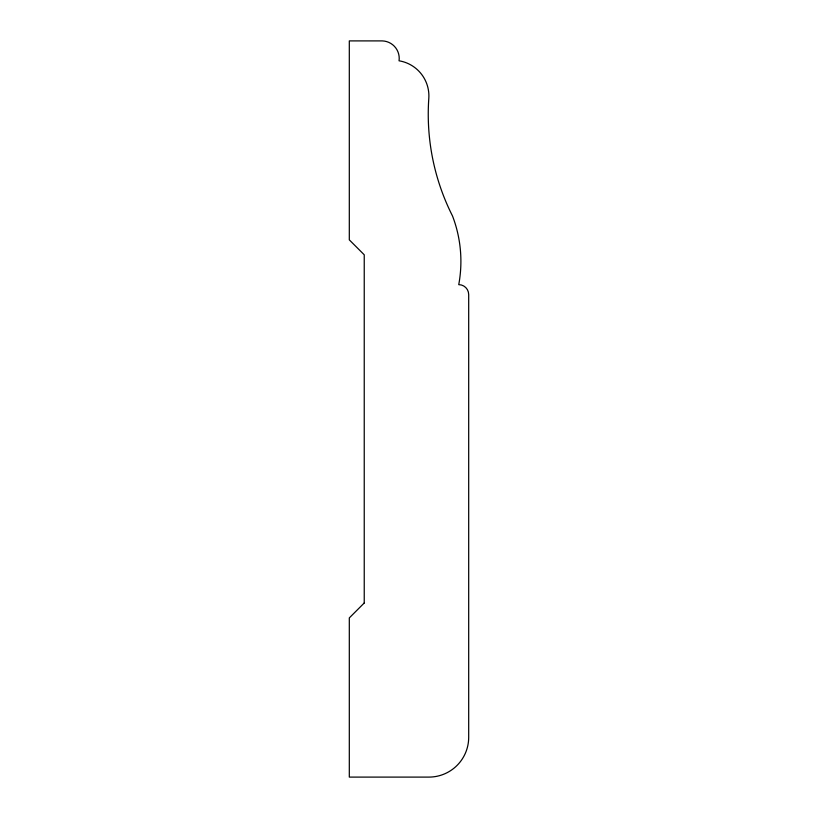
<?xml version="1.0" encoding="UTF-8"?>
<svg xmlns="http://www.w3.org/2000/svg" width="818" height="818" viewBox="0 0 818 818"><rect width="100%" height="100%" fill="white"/><g stroke="black" fill="none" stroke-linecap="round" stroke-linejoin="round"><path stroke-width="1.23" d="M364.235 602.999L349.306 617.917L349.306 777.1L428.898 777.1A39.796 39.796 0 0 0 468.694 737.304L468.694 294.592A9.949 9.949 0 0 0 458.745 284.644A127.025 127.025 0 0 0 452.497 215.952A225.676 225.676 0 0 1 428.826 98.088A35.603 35.603 0 0 0 399.051 60.798A17.475 17.475 0 0 0 382.221 40.9L349.306 40.9L349.306 239.868L364.235 254.797L364.235 602.999"/></g></svg>
